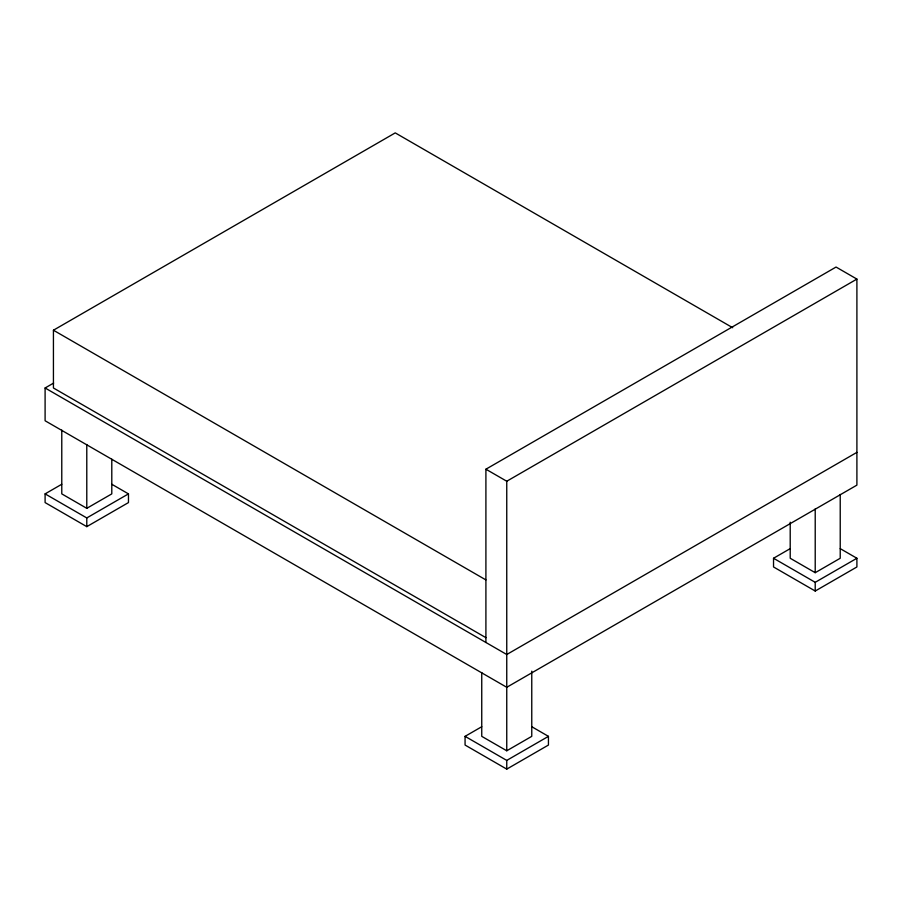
<?xml version="1.0" encoding="UTF-8"?>
<svg xmlns="http://www.w3.org/2000/svg" width="902" height="902" viewBox="0 0 902 902"><rect width="100%" height="100%" fill="white"/><g stroke="black" fill="none" stroke-linecap="round" stroke-linejoin="round"><path stroke-width="1.35" d="M485.907 637.669L53.432 387.984L53.432 330.222L395.245 132.887L732.695 327.708M485.907 642.483L485.907 469.209L836.053 267.048L856.9 279.09L856.9 485.129L506.755 687.29L45.1 420.76L45.1 387.984L53.635 383.057M111.792 484.25L128.467 493.879L128.467 502.583L86.784 526.644L45.1 502.583L45.1 493.879L61.776 484.25M61.776 430.085L61.776 493.879L86.784 508.322L111.792 493.879L111.792 459.208M45.1 493.879L86.784 517.94L128.467 493.879M485.907 469.209L506.755 481.24L856.9 279.09M856.9 452.364L506.755 654.514L45.1 387.984M531.763 726.719L548.439 736.348L548.439 745.052L506.755 769.113L465.071 745.052L465.071 736.348L481.747 726.719M840.224 548.63L856.9 558.259L856.9 566.963L815.216 591.024L773.533 566.963L773.533 558.259L790.208 548.63M481.747 672.554L481.747 736.348L506.755 750.78L531.763 736.348L531.763 671.167M790.208 522.202L790.208 558.259L815.216 572.691L840.224 558.259L840.224 494.454M465.071 736.348L506.755 760.409L548.439 736.348M773.533 558.259L815.216 582.32L856.9 558.259M53.432 330.222L485.907 579.918M815.216 508.897L815.216 572.691M815.216 582.32L815.216 591.024M506.755 481.24L506.755 750.78M506.755 760.409L506.755 769.113M86.784 444.517L86.784 508.322M86.784 517.94L86.784 526.644"/></g></svg>
